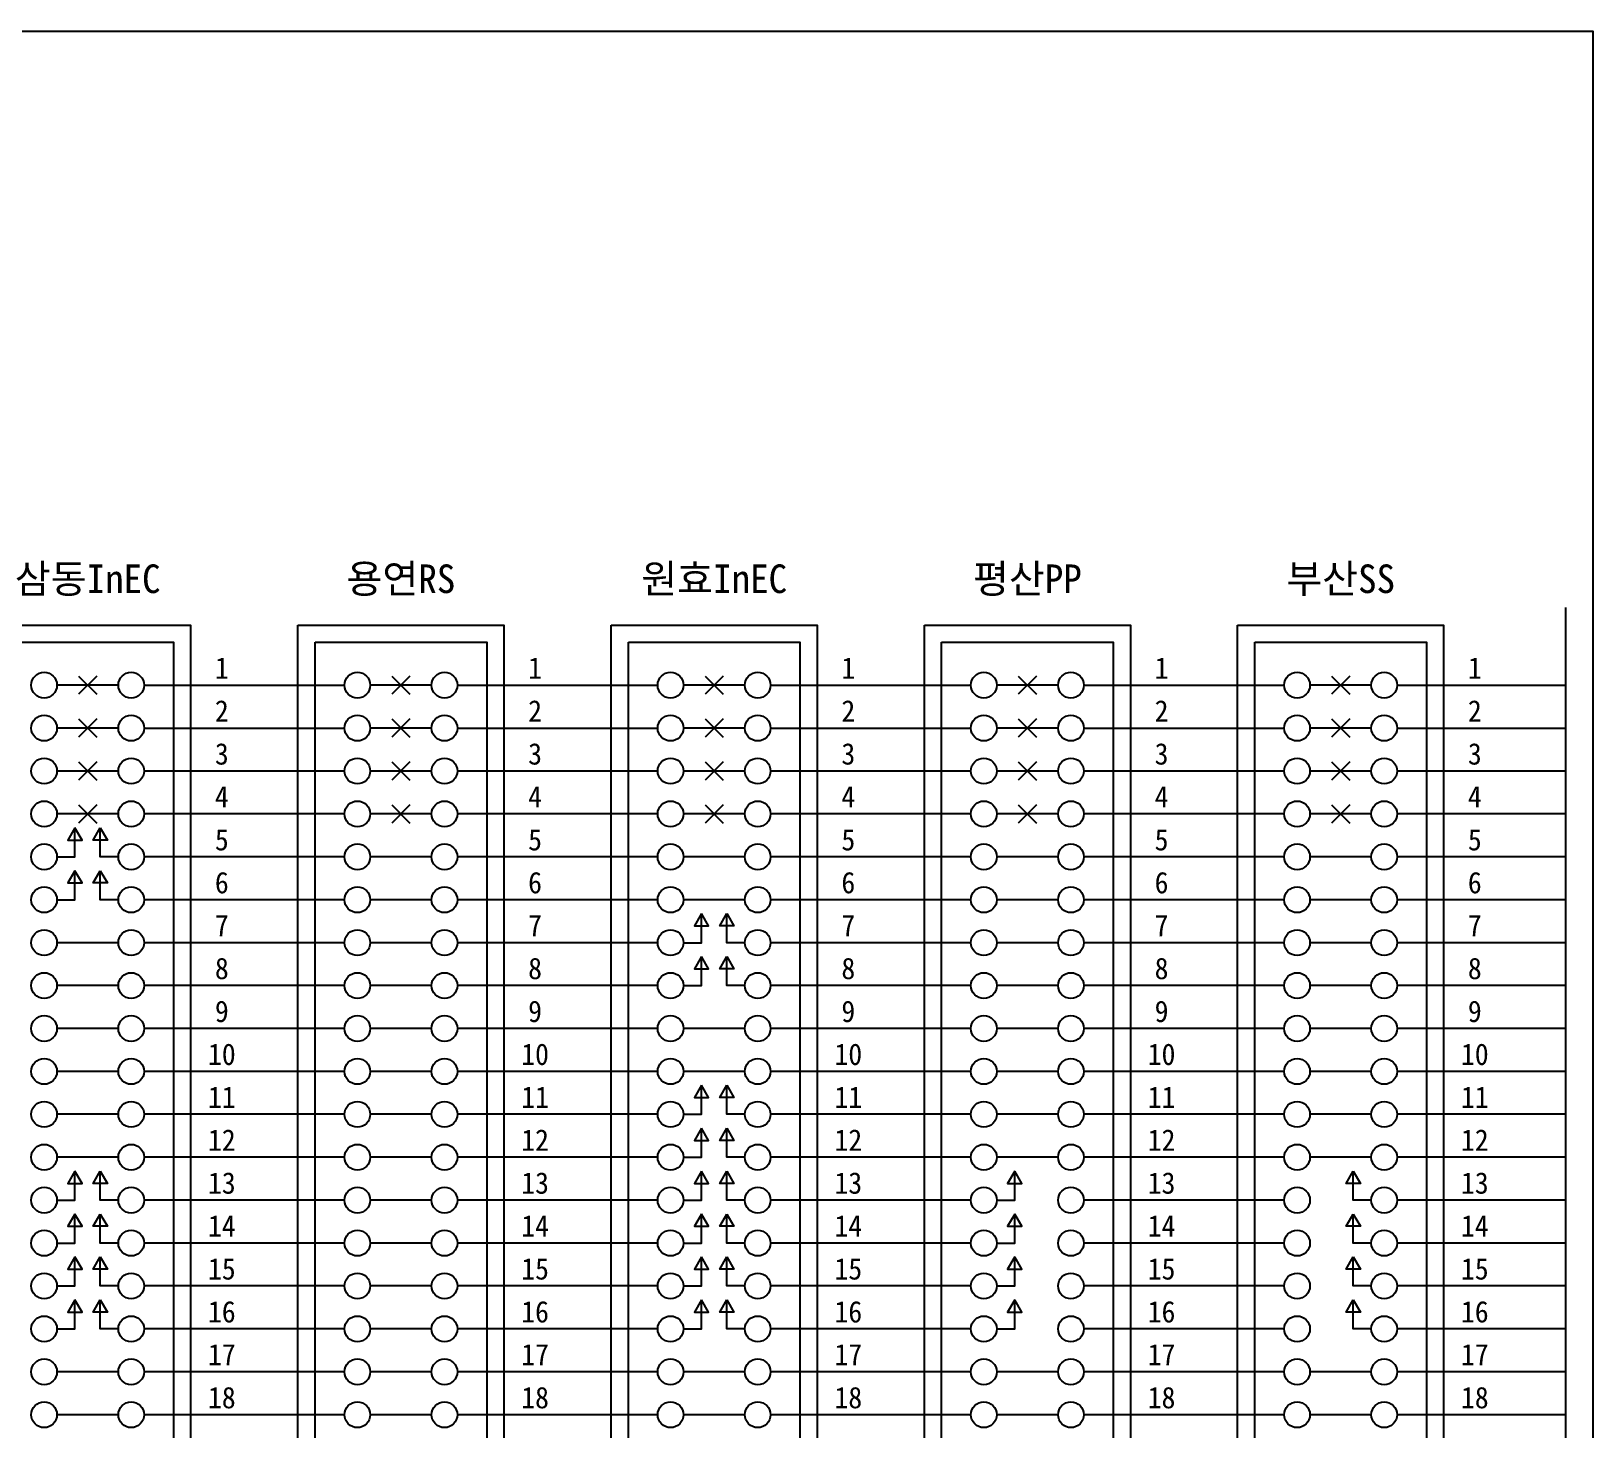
# Model space of a CAD drawing. Extents: x 11696 to 12866, y -1080 to -251.
# Drawn here: x 12647.9 to 12866.2, y -516.8 to -321.4 of the extents above; entities that cross this region are included whole.
import ezdxf
from ezdxf.enums import TextEntityAlignment as Align

# ---------------------------------------------------------------- set-up
doc = ezdxf.new("R2010")
doc.units = 0
doc.header["$LTSCALE"] = 10
doc.header["$MEASUREMENT"] = 0
for name, color, linetype in [('TN-CABL', 4, 'Continuous'), ('TN-TABL', 3, 'Continuous'), ('TN-TEXT', 3, 'Continuous'), ('TT-MACL', 6, 'Continuous'), ('TX-PAPR', 2, 'Continuous')]:
    doc.layers.add(name, color=color, linetype=linetype)
doc.styles.get("Standard").update_dxf_attribs({"font": 'GulimChe.ttf'})

msp = doc.modelspace()

# ---------------------------------------------------------------- linework, layer by layer
at = {"layer": 'TN-CABL', "ltscale": 1.5}
for points in [[(12654.5, -411.57), (12657.05, -414.12)], [(12657.05, -411.57), (12654.5, -414.12)], [(12698.3, -411.57), (12700.85, -414.12)], [(12700.85, -411.57), (12698.3, -414.12)], [(12742.1, -411.57), (12744.65, -414.12)], [(12744.65, -411.57), (12742.1, -414.12)], [(12785.9, -411.57), (12788.45, -414.12)], [(12788.45, -411.57), (12785.9, -414.12)], [(12829.7, -411.57), (12832.25, -414.12)], [(12832.25, -411.57), (12829.7, -414.12)], [(12654.5, -417.57), (12657.05, -420.12)], [(12657.05, -417.57), (12654.5, -420.12)], [(12698.3, -417.57), (12700.85, -420.12)], [(12700.85, -417.57), (12698.3, -420.12)], [(12742.1, -417.57), (12744.65, -420.12)], [(12744.65, -417.57), (12742.1, -420.12)], [(12785.9, -417.57), (12788.45, -420.12)], [(12788.45, -417.57), (12785.9, -420.12)], [(12829.7, -417.57), (12832.25, -420.12)], [(12832.25, -417.57), (12829.7, -420.12)], [(12654.5, -423.57), (12657.05, -426.12)], [(12657.05, -423.57), (12654.5, -426.12)], [(12698.3, -423.57), (12700.85, -426.12)], [(12700.85, -423.57), (12698.3, -426.12)], [(12742.1, -423.57), (12744.65, -426.12)], [(12744.65, -423.57), (12742.1, -426.12)], [(12785.9, -423.57), (12788.45, -426.12)], [(12788.45, -423.57), (12785.9, -426.12)], [(12829.7, -423.57), (12832.25, -426.12)], [(12832.25, -423.57), (12829.7, -426.12)], [(12654.5, -429.57), (12657.05, -432.12)], [(12657.05, -429.57), (12654.5, -432.12)], [(12698.3, -429.57), (12700.85, -432.12)], [(12700.85, -429.57), (12698.3, -432.12)], [(12742.1, -429.57), (12744.65, -432.12)], [(12744.65, -429.57), (12742.1, -432.12)], [(12785.9, -429.57), (12788.45, -432.12)], [(12788.45, -429.57), (12785.9, -432.12)], [(12829.7, -429.57), (12832.25, -432.12)], [(12832.25, -429.57), (12829.7, -432.12)], [(12651.48, -436.85), (12654, -436.85), (12654, -432.79)], [(12660.07, -436.85), (12657.55, -436.85), (12657.55, -432.79)], [(12651.48, -442.85), (12654, -442.85), (12654, -438.79)], [(12660.07, -442.85), (12657.55, -442.85), (12657.55, -438.79)], [(12739.08, -448.85), (12741.6, -448.85), (12741.6, -444.79)], [(12747.67, -448.85), (12745.15, -448.85), (12745.15, -444.79)], [(12739.08, -454.85), (12741.6, -454.85), (12741.6, -450.79)], [(12747.67, -454.85), (12745.15, -454.85), (12745.15, -450.79)], [(12739.08, -472.85), (12741.6, -472.85), (12741.6, -468.79)], [(12747.67, -472.85), (12745.15, -472.85), (12745.15, -468.79)], [(12739.08, -478.85), (12741.6, -478.85), (12741.6, -474.79)], [(12747.67, -478.85), (12745.15, -478.85), (12745.15, -474.79)], [(12651.48, -484.85), (12654, -484.85), (12654, -480.79)], [(12660.07, -484.85), (12657.55, -484.85), (12657.55, -480.79)], [(12739.08, -484.85), (12741.6, -484.85), (12741.6, -480.79)], [(12747.67, -484.85), (12745.15, -484.85), (12745.15, -480.79)], [(12782.88, -484.85), (12785.4, -484.85), (12785.4, -480.79)], [(12835.27, -484.85), (12832.75, -484.85), (12832.75, -480.79)], [(12651.48, -490.85), (12654, -490.85), (12654, -486.79)], [(12660.07, -490.85), (12657.55, -490.85), (12657.55, -486.79)], [(12739.08, -490.85), (12741.6, -490.85), (12741.6, -486.79)], [(12747.67, -490.85), (12745.15, -490.85), (12745.15, -486.79)], [(12782.88, -490.85), (12785.4, -490.85), (12785.4, -486.79)], [(12835.27, -490.85), (12832.75, -490.85), (12832.75, -486.79)], [(12651.48, -496.85), (12654, -496.85), (12654, -492.79)], [(12660.07, -496.85), (12657.55, -496.85), (12657.55, -492.79)], [(12739.08, -496.85), (12741.6, -496.85), (12741.6, -492.79)], [(12747.67, -496.85), (12745.15, -496.85), (12745.15, -492.79)], [(12782.88, -496.85), (12785.4, -496.85), (12785.4, -492.79)], [(12835.27, -496.85), (12832.75, -496.85), (12832.75, -492.79)], [(12651.48, -502.85), (12654, -502.85), (12654, -498.79)], [(12660.07, -502.85), (12657.55, -502.85), (12657.55, -498.79)], [(12739.08, -502.85), (12741.6, -502.85), (12741.6, -498.79)], [(12747.67, -502.85), (12745.15, -502.85), (12745.15, -498.79)], [(12782.88, -502.85), (12785.4, -502.85), (12785.4, -498.79)], [(12835.27, -502.85), (12832.75, -502.85), (12832.75, -498.79)]]:
    msp.add_lwpolyline(points, dxfattribs=at)
at = {"layer": 'TN-CABL', "flags": 128}
for points in [[(12660.07, -412.85), (12651.48, -412.85)], [(12663.67, -412.85), (12691.69, -412.85)], [(12703.87, -412.85), (12695.28, -412.85)], [(12707.47, -412.85), (12735.49, -412.85)], [(12747.67, -412.85), (12739.08, -412.85)], [(12751.27, -412.85), (12779.29, -412.85)], [(12791.47, -412.85), (12782.88, -412.85)], [(12795.07, -412.85), (12823.09, -412.85)], [(12835.27, -412.85), (12826.68, -412.85)], [(12838.87, -412.85), (12862.47, -412.85)], [(12660.07, -418.85), (12651.48, -418.85)], [(12663.67, -418.85), (12691.69, -418.85)], [(12703.87, -418.85), (12695.28, -418.85)], [(12707.47, -418.85), (12735.49, -418.85)], [(12747.67, -418.85), (12739.08, -418.85)], [(12751.27, -418.85), (12779.29, -418.85)], [(12791.47, -418.85), (12782.88, -418.85)], [(12795.07, -418.85), (12823.09, -418.85)], [(12835.27, -418.85), (12826.68, -418.85)], [(12838.87, -418.85), (12862.47, -418.85)], [(12660.07, -424.85), (12651.48, -424.85)], [(12691.69, -424.85), (12663.67, -424.85)], [(12703.87, -424.85), (12695.28, -424.85)], [(12735.49, -424.85), (12707.47, -424.85)], [(12747.67, -424.85), (12739.08, -424.85)], [(12779.29, -424.85), (12751.27, -424.85)], [(12791.47, -424.85), (12782.88, -424.85)], [(12823.09, -424.85), (12795.07, -424.85)], [(12835.27, -424.85), (12826.68, -424.85)], [(12862.47, -424.85), (12838.87, -424.85)], [(12660.07, -430.85), (12651.48, -430.85)], [(12691.69, -430.85), (12663.67, -430.85)], [(12703.87, -430.85), (12695.28, -430.85)], [(12735.49, -430.85), (12707.47, -430.85)], [(12747.67, -430.85), (12739.08, -430.85)], [(12779.29, -430.85), (12751.27, -430.85)], [(12791.47, -430.85), (12782.88, -430.85)], [(12823.09, -430.85), (12795.07, -430.85)], [(12835.27, -430.85), (12826.68, -430.85)], [(12862.47, -430.85), (12838.87, -430.85)], [(12691.69, -436.85), (12663.67, -436.85)], [(12703.87, -436.85), (12695.28, -436.85)], [(12735.49, -436.85), (12707.47, -436.85)], [(12747.67, -436.85), (12739.08, -436.85)], [(12779.29, -436.85), (12751.27, -436.85)], [(12791.47, -436.85), (12782.88, -436.85)], [(12823.09, -436.85), (12795.07, -436.85)], [(12835.27, -436.85), (12826.68, -436.85)], [(12862.47, -436.85), (12838.87, -436.85)], [(12691.69, -442.85), (12663.67, -442.85)], [(12703.87, -442.85), (12695.28, -442.85)], [(12735.49, -442.85), (12707.47, -442.85)], [(12747.67, -442.85), (12739.08, -442.85)], [(12779.29, -442.85), (12751.27, -442.85)], [(12791.47, -442.85), (12782.88, -442.85)], [(12823.09, -442.85), (12795.07, -442.85)], [(12835.27, -442.85), (12826.68, -442.85)], [(12862.47, -442.85), (12838.87, -442.85)], [(12660.07, -448.85), (12651.48, -448.85)], [(12691.69, -448.85), (12663.67, -448.85)], [(12703.87, -448.85), (12695.28, -448.85)], [(12735.49, -448.85), (12707.47, -448.85)], [(12779.29, -448.85), (12751.27, -448.85)], [(12791.47, -448.85), (12782.88, -448.85)], [(12823.09, -448.85), (12795.07, -448.85)], [(12835.27, -448.85), (12826.68, -448.85)], [(12862.47, -448.85), (12838.87, -448.85)], [(12660.07, -454.85), (12651.48, -454.85)], [(12691.69, -454.85), (12663.67, -454.85)], [(12703.87, -454.85), (12695.28, -454.85)], [(12735.49, -454.85), (12707.47, -454.85)], [(12779.29, -454.85), (12751.27, -454.85)], [(12791.47, -454.85), (12782.88, -454.85)], [(12823.09, -454.85), (12795.07, -454.85)], [(12835.27, -454.85), (12826.68, -454.85)], [(12862.47, -454.85), (12838.87, -454.85)], [(12660.07, -460.85), (12651.48, -460.85)], [(12691.69, -460.85), (12663.67, -460.85)], [(12703.87, -460.85), (12695.28, -460.85)], [(12735.49, -460.85), (12707.47, -460.85)], [(12747.67, -460.85), (12739.08, -460.85)], [(12779.29, -460.85), (12751.27, -460.85)], [(12791.47, -460.85), (12782.88, -460.85)], [(12823.09, -460.85), (12795.07, -460.85)], [(12835.27, -460.85), (12826.68, -460.85)], [(12862.47, -460.85), (12838.87, -460.85)], [(12660.07, -466.85), (12651.48, -466.85)], [(12691.69, -466.85), (12663.67, -466.85)], [(12703.87, -466.85), (12695.28, -466.85)], [(12735.49, -466.85), (12707.47, -466.85)], [(12747.67, -466.85), (12739.08, -466.85)], [(12779.29, -466.85), (12751.27, -466.85)], [(12791.47, -466.85), (12782.88, -466.85)], [(12823.09, -466.85), (12795.07, -466.85)], [(12835.27, -466.85), (12826.68, -466.85)], [(12862.47, -466.85), (12838.87, -466.85)], [(12660.07, -472.85), (12651.48, -472.85)], [(12691.69, -472.85), (12663.67, -472.85)], [(12703.87, -472.85), (12695.28, -472.85)], [(12735.49, -472.85), (12707.47, -472.85)], [(12779.29, -472.85), (12751.27, -472.85)], [(12791.47, -472.85), (12782.88, -472.85)], [(12823.09, -472.85), (12795.07, -472.85)], [(12835.27, -472.85), (12826.68, -472.85)], [(12862.47, -472.85), (12838.87, -472.85)], [(12660.07, -478.85), (12651.48, -478.85)], [(12691.69, -478.85), (12663.67, -478.85)], [(12703.87, -478.85), (12695.28, -478.85)], [(12735.49, -478.85), (12707.47, -478.85)], [(12779.29, -478.85), (12751.27, -478.85)], [(12791.47, -478.85), (12782.88, -478.85)], [(12823.09, -478.85), (12795.07, -478.85)], [(12835.27, -478.85), (12826.68, -478.85)], [(12862.47, -478.85), (12838.87, -478.85)], [(12691.69, -484.85), (12663.67, -484.85)], [(12703.87, -484.85), (12695.28, -484.85)], [(12735.49, -484.85), (12707.47, -484.85)], [(12779.29, -484.85), (12751.27, -484.85)], [(12823.09, -484.85), (12795.07, -484.85)], [(12862.47, -484.85), (12838.87, -484.85)], [(12691.69, -490.85), (12663.67, -490.85)], [(12703.87, -490.85), (12695.28, -490.85)], [(12735.49, -490.85), (12707.47, -490.85)], [(12779.29, -490.85), (12751.27, -490.85)], [(12823.09, -490.85), (12795.07, -490.85)], [(12862.47, -490.85), (12838.87, -490.85)], [(12691.69, -496.85), (12663.67, -496.85)], [(12703.87, -496.85), (12695.28, -496.85)], [(12735.49, -496.85), (12707.47, -496.85)], [(12779.29, -496.85), (12751.27, -496.85)], [(12823.09, -496.85), (12795.07, -496.85)], [(12862.47, -496.85), (12838.87, -496.85)], [(12691.69, -502.85), (12663.67, -502.85)], [(12703.87, -502.85), (12695.28, -502.85)], [(12735.49, -502.85), (12707.47, -502.85)], [(12779.29, -502.85), (12751.27, -502.85)], [(12823.09, -502.85), (12795.07, -502.85)], [(12862.47, -502.85), (12838.87, -502.85)], [(12660.07, -508.85), (12651.48, -508.85)], [(12691.69, -508.85), (12663.67, -508.85)], [(12703.87, -508.85), (12695.28, -508.85)], [(12735.49, -508.85), (12707.47, -508.85)], [(12747.67, -508.85), (12739.08, -508.85)], [(12779.29, -508.85), (12751.27, -508.85)], [(12791.47, -508.85), (12782.88, -508.85)], [(12823.09, -508.85), (12795.07, -508.85)], [(12835.27, -508.85), (12826.68, -508.85)], [(12862.47, -508.85), (12838.87, -508.85)], [(12660.07, -514.85), (12651.48, -514.85)], [(12691.69, -514.85), (12663.67, -514.85)], [(12703.87, -514.85), (12695.28, -514.85)], [(12735.49, -514.85), (12707.47, -514.85)], [(12747.67, -514.85), (12739.08, -514.85)], [(12779.29, -514.85), (12751.27, -514.85)], [(12791.47, -514.85), (12782.88, -514.85)], [(12823.09, -514.85), (12795.07, -514.85)], [(12835.27, -514.85), (12826.68, -514.85)], [(12862.47, -514.85), (12838.87, -514.85)]]:
    msp.add_lwpolyline(points, dxfattribs=at)
at = {"layer": 'TN-CABL', "ltscale": 1.5}
for points in [[(12654, -432.79), (12653.02, -434.5), (12654.99, -434.5)], [(12657.55, -432.79), (12658.54, -434.5), (12656.57, -434.5)], [(12654, -438.79), (12653.02, -440.5), (12654.99, -440.5)], [(12657.55, -438.79), (12658.54, -440.5), (12656.57, -440.5)], [(12741.6, -444.79), (12740.62, -446.5), (12742.59, -446.5)], [(12745.15, -444.79), (12746.14, -446.5), (12744.17, -446.5)], [(12741.6, -450.79), (12740.62, -452.5), (12742.59, -452.5)], [(12745.15, -450.79), (12746.14, -452.5), (12744.17, -452.5)], [(12741.6, -468.79), (12740.62, -470.5), (12742.59, -470.5)], [(12745.15, -468.79), (12746.14, -470.5), (12744.17, -470.5)], [(12741.6, -474.79), (12740.62, -476.5), (12742.59, -476.5)], [(12745.15, -474.79), (12746.14, -476.5), (12744.17, -476.5)], [(12654, -480.79), (12653.02, -482.5), (12654.99, -482.5)], [(12657.55, -480.79), (12658.54, -482.5), (12656.57, -482.5)], [(12741.6, -480.79), (12740.62, -482.5), (12742.59, -482.5)], [(12745.15, -480.79), (12746.14, -482.5), (12744.17, -482.5)], [(12785.4, -480.79), (12784.42, -482.5), (12786.39, -482.5)], [(12832.75, -480.79), (12833.74, -482.5), (12831.77, -482.5)], [(12654, -486.79), (12653.02, -488.5), (12654.99, -488.5)], [(12657.55, -486.79), (12658.54, -488.5), (12656.57, -488.5)], [(12741.6, -486.79), (12740.62, -488.5), (12742.59, -488.5)], [(12745.15, -486.79), (12746.14, -488.5), (12744.17, -488.5)], [(12785.4, -486.79), (12784.42, -488.5), (12786.39, -488.5)], [(12832.75, -486.79), (12833.74, -488.5), (12831.77, -488.5)], [(12654, -492.79), (12653.02, -494.5), (12654.99, -494.5)], [(12657.55, -492.79), (12658.54, -494.5), (12656.57, -494.5)], [(12741.6, -492.79), (12740.62, -494.5), (12742.59, -494.5)], [(12745.15, -492.79), (12746.14, -494.5), (12744.17, -494.5)], [(12785.4, -492.79), (12784.42, -494.5), (12786.39, -494.5)], [(12832.75, -492.79), (12833.74, -494.5), (12831.77, -494.5)], [(12654, -498.79), (12653.02, -500.5), (12654.99, -500.5)], [(12657.55, -498.79), (12658.54, -500.5), (12656.57, -500.5)], [(12741.6, -498.79), (12740.62, -500.5), (12742.59, -500.5)], [(12745.15, -498.79), (12746.14, -500.5), (12744.17, -500.5)], [(12785.4, -498.79), (12784.42, -500.5), (12786.39, -500.5)], [(12832.75, -498.79), (12833.74, -500.5), (12831.77, -500.5)]]:
    msp.add_lwpolyline(points, close=True, dxfattribs=at)
at = {"layer": 'TN-TABL'}
for points in [[(12641.38, -404.45), (12670.18, -404.45), (12670.18, -703.25), (12641.38, -703.25)], [(12685.18, -404.45), (12713.98, -404.45), (12713.98, -703.25), (12685.18, -703.25)], [(12728.98, -404.45), (12757.78, -404.45), (12757.78, -703.25), (12728.98, -703.25)], [(12772.78, -404.45), (12801.58, -404.45), (12801.58, -703.25), (12772.78, -703.25)], [(12816.58, -404.45), (12845.38, -404.45), (12845.38, -703.25), (12816.58, -703.25)], [(12643.78, -406.85), (12667.78, -406.85), (12667.78, -700.85), (12643.78, -700.85)], [(12687.58, -406.85), (12711.58, -406.85), (12711.58, -700.85), (12687.58, -700.85)], [(12731.38, -406.85), (12755.38, -406.85), (12755.38, -700.85), (12731.38, -700.85)], [(12775.18, -406.85), (12799.18, -406.85), (12799.18, -700.85), (12775.18, -700.85)], [(12818.98, -406.85), (12842.98, -406.85), (12842.98, -700.85), (12818.98, -700.85)]]:
    msp.add_lwpolyline(points, close=True, dxfattribs=at)
at = {"layer": 'TN-TABL', "ltscale": 0.6}
for centre in [(12649.69, -412.85), (12661.87, -412.85), (12693.49, -412.85), (12705.67, -412.85), (12737.29, -412.85), (12749.47, -412.85), (12781.09, -412.85), (12793.27, -412.85), (12824.89, -412.85), (12837.07, -412.85), (12649.69, -418.85), (12661.87, -418.85), (12693.49, -418.85), (12705.67, -418.85), (12737.29, -418.85), (12749.47, -418.85), (12781.09, -418.85), (12793.27, -418.85), (12824.89, -418.85), (12837.07, -418.85), (12649.69, -424.85), (12661.87, -424.85), (12693.49, -424.85), (12705.67, -424.85), (12737.29, -424.85), (12749.47, -424.85), (12781.09, -424.85), (12793.27, -424.85), (12824.89, -424.85), (12837.07, -424.85), (12649.69, -430.85), (12661.87, -430.85), (12693.49, -430.85), (12705.67, -430.85), (12737.29, -430.85), (12749.47, -430.85), (12781.09, -430.85), (12793.27, -430.85), (12824.89, -430.85), (12837.07, -430.85), (12649.69, -436.85), (12661.87, -436.85), (12693.49, -436.85), (12705.67, -436.85), (12737.29, -436.85), (12749.47, -436.85), (12781.09, -436.85), (12793.27, -436.85), (12824.89, -436.85), (12837.07, -436.85), (12649.69, -442.85), (12661.87, -442.85), (12693.49, -442.85), (12705.67, -442.85), (12737.29, -442.85), (12749.47, -442.85), (12781.09, -442.85), (12793.27, -442.85), (12824.89, -442.85), (12837.07, -442.85), (12649.69, -448.85), (12661.87, -448.85), (12693.49, -448.85), (12705.67, -448.85), (12737.29, -448.85), (12749.47, -448.85), (12781.09, -448.85), (12793.27, -448.85), (12824.89, -448.85), (12837.07, -448.85), (12649.69, -454.85), (12661.87, -454.85), (12693.49, -454.85), (12705.67, -454.85), (12737.29, -454.85), (12749.47, -454.85), (12781.09, -454.85), (12793.27, -454.85), (12824.89, -454.85), (12837.07, -454.85), (12649.69, -460.85), (12661.87, -460.85), (12693.49, -460.85), (12705.67, -460.85), (12737.29, -460.85), (12749.47, -460.85), (12781.09, -460.85), (12793.27, -460.85), (12824.89, -460.85), (12837.07, -460.85), (12649.69, -466.85), (12661.87, -466.85), (12693.49, -466.85), (12705.67, -466.85), (12737.29, -466.85), (12749.47, -466.85), (12781.09, -466.85), (12793.27, -466.85), (12824.89, -466.85), (12837.07, -466.85), (12649.69, -472.85), (12661.87, -472.85), (12693.49, -472.85), (12705.67, -472.85), (12737.29, -472.85), (12749.47, -472.85), (12781.09, -472.85), (12793.27, -472.85), (12824.89, -472.85), (12837.07, -472.85), (12649.69, -478.85), (12661.87, -478.85), (12693.49, -478.85), (12705.67, -478.85), (12737.29, -478.85), (12749.47, -478.85), (12781.09, -478.85), (12793.27, -478.85), (12824.89, -478.85), (12837.07, -478.85), (12649.69, -484.85), (12661.87, -484.85), (12693.49, -484.85), (12705.67, -484.85), (12737.29, -484.85), (12749.47, -484.85), (12781.09, -484.85), (12793.27, -484.85), (12824.89, -484.85), (12837.07, -484.85), (12649.69, -490.85), (12661.87, -490.85), (12693.49, -490.85), (12705.67, -490.85), (12737.29, -490.85), (12749.47, -490.85), (12781.09, -490.85), (12793.27, -490.85), (12824.89, -490.85), (12837.07, -490.85), (12649.69, -496.85), (12661.87, -496.85), (12693.49, -496.85), (12705.67, -496.85), (12737.29, -496.85), (12749.47, -496.85), (12781.09, -496.85), (12793.27, -496.85), (12824.89, -496.85), (12837.07, -496.85), (12649.69, -502.85), (12661.87, -502.85), (12693.49, -502.85), (12705.67, -502.85), (12737.29, -502.85), (12749.47, -502.85), (12781.09, -502.85), (12793.27, -502.85), (12824.89, -502.85), (12837.07, -502.85), (12649.69, -508.85), (12661.87, -508.85), (12693.49, -508.85), (12705.67, -508.85), (12737.29, -508.85), (12749.47, -508.85), (12781.09, -508.85), (12793.27, -508.85), (12824.89, -508.85), (12837.07, -508.85), (12649.69, -514.85), (12661.87, -514.85), (12693.49, -514.85), (12705.67, -514.85), (12737.29, -514.85), (12749.47, -514.85), (12781.09, -514.85), (12793.27, -514.85), (12824.89, -514.85), (12837.07, -514.85)]:
    msp.add_circle(centre, 1.8, dxfattribs=at)
at = {"layer": 'TT-MACL', "linetype": 'Continuous'}
msp.add_lwpolyline([(12862.47, -705.69), (12862.47, -556.02), (12865.46, -554.93), (12859.48, -552.76), (12862.47, -551.67), (12862.47, -402)], dxfattribs=at)
at = {"layer": 'TX-PAPR'}
msp.add_lwpolyline([(12866.23, -1079.94), (11696.11, -1079.94), (11696.11, -321.42), (12866.23, -321.42)], close=True, dxfattribs=at)

# ---------------------------------------------------------------- texts
at = {"layer": 'TN-TEXT'}
for s, p in [('삼동InEC', (12655.78, -399.97)), ('용연RS', (12699.58, -399.97)), ('원효InEC', (12743.38, -399.97)), ('평산PP', (12787.18, -399.97)), ('부산SS', (12830.98, -399.97))]:
    msp.add_text(s, height=4, dxfattribs=at).set_placement(p, align=Align.CENTER)
for s, p in [('1', (12674.54, -410.45)), ('1', (12718.34, -410.45)), ('1', (12762.14, -410.45)), ('1', (12805.94, -410.45)), ('1', (12849.74, -410.45)), ('2', (12674.54, -416.45)), ('2', (12718.34, -416.45)), ('2', (12762.14, -416.45)), ('2', (12805.94, -416.45)), ('2', (12849.74, -416.45)), ('3', (12674.54, -422.45)), ('3', (12718.34, -422.45)), ('3', (12762.14, -422.45)), ('3', (12805.94, -422.45)), ('3', (12849.74, -422.45)), ('4', (12674.54, -428.45)), ('4', (12718.34, -428.45)), ('4', (12762.14, -428.45)), ('4', (12805.94, -428.45)), ('4', (12849.74, -428.45)), ('5', (12674.54, -434.45)), ('5', (12718.34, -434.45)), ('5', (12762.14, -434.45)), ('5', (12805.94, -434.45)), ('5', (12849.74, -434.45)), ('6', (12674.54, -440.45)), ('6', (12718.34, -440.45)), ('6', (12762.14, -440.45)), ('6', (12805.94, -440.45)), ('6', (12849.74, -440.45)), ('7', (12674.54, -446.45)), ('7', (12718.34, -446.45)), ('7', (12762.14, -446.45)), ('7', (12805.94, -446.45)), ('7', (12849.74, -446.45)), ('8', (12674.54, -452.45)), ('8', (12718.34, -452.45)), ('8', (12762.14, -452.45)), ('8', (12805.94, -452.45)), ('8', (12849.74, -452.45)), ('9', (12674.54, -458.45)), ('9', (12718.34, -458.45)), ('9', (12762.14, -458.45)), ('9', (12805.94, -458.45)), ('9', (12849.74, -458.45)), ('10', (12674.54, -464.45)), ('10', (12718.34, -464.45)), ('10', (12762.14, -464.45)), ('10', (12805.94, -464.45)), ('10', (12849.74, -464.45)), ('11', (12674.54, -470.45)), ('11', (12718.34, -470.45)), ('11', (12762.14, -470.45)), ('11', (12805.94, -470.45)), ('11', (12849.74, -470.45)), ('12', (12674.54, -476.45)), ('12', (12718.34, -476.45)), ('12', (12762.14, -476.45)), ('12', (12805.94, -476.45)), ('12', (12849.74, -476.45)), ('13', (12674.54, -482.45)), ('13', (12718.34, -482.45)), ('13', (12762.14, -482.45)), ('13', (12805.94, -482.45)), ('13', (12849.74, -482.45)), ('14', (12674.54, -488.45)), ('14', (12718.34, -488.45)), ('14', (12762.14, -488.45)), ('14', (12805.94, -488.45)), ('14', (12849.74, -488.45)), ('15', (12674.54, -494.45)), ('15', (12718.34, -494.45)), ('15', (12762.14, -494.45)), ('15', (12805.94, -494.45)), ('15', (12849.74, -494.45)), ('16', (12674.54, -500.45)), ('16', (12718.34, -500.45)), ('16', (12762.14, -500.45)), ('16', (12805.94, -500.45)), ('16', (12849.74, -500.45)), ('17', (12674.54, -506.45)), ('17', (12718.34, -506.45)), ('17', (12762.14, -506.45)), ('17', (12805.94, -506.45)), ('17', (12849.74, -506.45)), ('18', (12674.54, -512.45)), ('18', (12718.34, -512.45)), ('18', (12762.14, -512.45)), ('18', (12805.94, -512.45)), ('18', (12849.74, -512.45))]:
    msp.add_text(s, height=3, dxfattribs=at).set_placement(p, align=Align.MIDDLE_CENTER)

doc.saveas('drawing.dxf')
